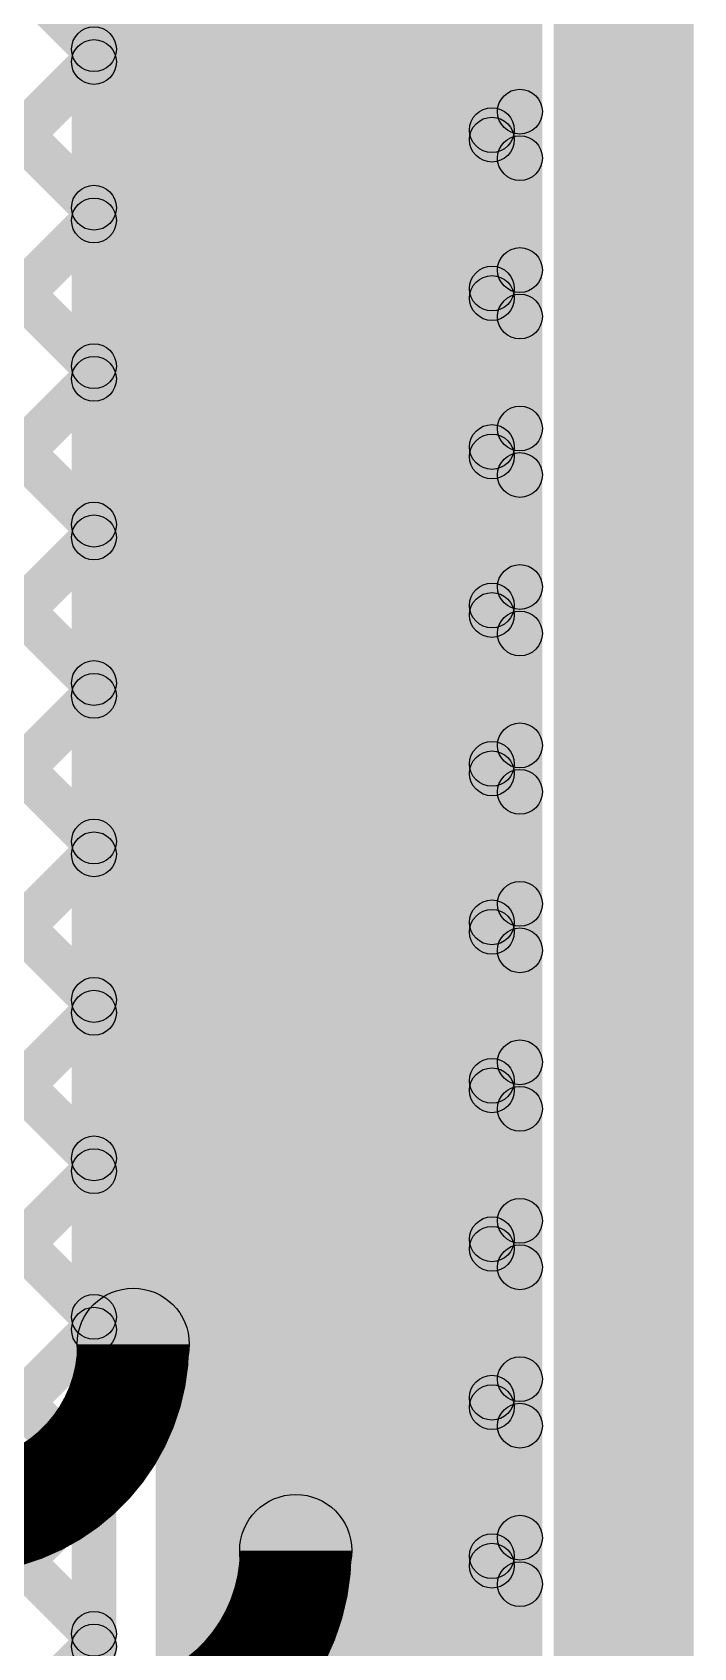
# Model space of a CAD drawing. Header units: millimetres. Extents: x 3.07 to 5.81, y 1.29 to 3.84.
# Drawn here: x 5.673 to 5.791, y 2.0068 to 2.2952 of the extents above; entities that cross this region are included whole.
import ezdxf

# ---------------------------------------------------------------- set-up
doc = ezdxf.new("R2010")
doc.units = ezdxf.units.MM
doc.header["$MEASUREMENT"] = 0
doc.layers.add('BottomLayer', color=5, linetype='Continuous')
doc.layers.add('TopLayer', color=1, linetype='Continuous')

msp = doc.modelspace()

# ---------------------------------------------------------------- hatches: boundary and pattern name
at = {"layer": 'BottomLayer'}
for points in [[(5.791, 1.719), (5.771, 1.719), (5.771, 3.438), (5.791, 3.438)], [(5.764, 1.72081), (5.756, 1.72081), (5.756, 3.436), (5.764, 3.436)], [(5.724, 3.241), (5.744, 3.241), (5.744, 1.872), (5.724, 1.872)], [(5.751, 3.241), (5.759, 3.241), (5.759, 1.872), (5.751, 1.872)], [(5.715, 1.88518), (5.695, 1.88518), (5.695, 3.23517), (5.715, 3.23517)], [(5.688, 1.89388), (5.68, 1.89388), (5.68, 2.49837), (5.688, 2.49837)], [(5.23178, 2.48417), (5.23744, 2.48983), (5.68683, 2.04044), (5.68117, 2.03478)], [(5.26006, 2.48417), (5.26572, 2.48983), (5.68683, 2.06872), (5.68117, 2.06306)], [(5.28835, 2.48417), (5.294, 2.48983), (5.68683, 2.097), (5.68117, 2.09135)], [(5.31663, 2.48417), (5.32229, 2.48983), (5.68683, 2.12529), (5.68117, 2.11963)], [(5.34492, 2.48417), (5.35057, 2.48983), (5.68683, 2.15357), (5.68117, 2.14792)], [(5.3732, 2.48417), (5.37886, 2.48983), (5.68683, 2.18186), (5.68117, 2.1762)], [(5.40148, 2.48417), (5.40714, 2.48983), (5.68683, 2.21014), (5.68117, 2.20448)], [(5.42977, 2.48417), (5.43543, 2.48983), (5.68683, 2.23843), (5.68117, 2.23277)], [(5.45805, 2.48417), (5.46371, 2.48983), (5.68683, 2.26671), (5.68117, 2.26105)], [(5.48634, 2.48417), (5.49199, 2.48983), (5.68683, 2.29499), (5.68117, 2.28934)], [(5.22567, 2.462), (5.23133, 2.46765), (5.68683, 2.01215), (5.68117, 2.00649)], [(5.46394, 2.06417), (5.45829, 2.06983), (5.68117, 2.29271), (5.68683, 2.28706)], [(5.75783, 2.2732), (5.75217, 2.27886), (5.75717, 2.28386), (5.76283, 2.2782)], [(5.75217, 2.27491), (5.75783, 2.28056), (5.76283, 2.27556), (5.75717, 2.26991)], [(5.49223, 2.06417), (5.48657, 2.06983), (5.68117, 2.26443), (5.68683, 2.25877)], [(5.75783, 2.24492), (5.75217, 2.25058), (5.75717, 2.25558), (5.76283, 2.24992)], [(5.75217, 2.24662), (5.75783, 2.25228), (5.76283, 2.24728), (5.75717, 2.24162)], [(5.50551, 2.04917), (5.49985, 2.05483), (5.68117, 2.23615), (5.68683, 2.23049)], [(5.75783, 2.21664), (5.75217, 2.22229), (5.75717, 2.22729), (5.76283, 2.22164)], [(5.75217, 2.21834), (5.75783, 2.22399), (5.76283, 2.21899), (5.75717, 2.21334)], [(5.52616, 2.04154), (5.5205, 2.04719), (5.68117, 2.20786), (5.68683, 2.2022)], [(5.75783, 2.18835), (5.75217, 2.19401), (5.75717, 2.19901), (5.76283, 2.19335)], [(5.75217, 2.19005), (5.75783, 2.19571), (5.76283, 2.19071), (5.75717, 2.18505)], [(5.54007, 2.02716), (5.53441, 2.03282), (5.68117, 2.17958), (5.68683, 2.17392)], [(5.75783, 2.16007), (5.75217, 2.16572), (5.75717, 2.17072), (5.76283, 2.16507)], [(5.75217, 2.16177), (5.75783, 2.16743), (5.76283, 2.16243), (5.75717, 2.15677)], [(5.54383, 2.00264), (5.53817, 2.00829), (5.68117, 2.15129), (5.68683, 2.14564)], [(5.75783, 2.13178), (5.75217, 2.13744), (5.75717, 2.14244), (5.76283, 2.13678)], [(5.75217, 2.13348), (5.75783, 2.13914), (5.76283, 2.13414), (5.75717, 2.12848)], [(5.52789, 1.95841), (5.52223, 1.96407), (5.68117, 2.12301), (5.68683, 2.11735)], [(5.75783, 2.1035), (5.75217, 2.10916), (5.75717, 2.11416), (5.76283, 2.1085)], [(5.75217, 2.1052), (5.75783, 2.11086), (5.76283, 2.10586), (5.75717, 2.1002)], [(5.54352, 1.94576), (5.53787, 1.95142), (5.68117, 2.09472), (5.68683, 2.08907)], [(5.75783, 2.07521), (5.75217, 2.08087), (5.75717, 2.08587), (5.76283, 2.08021)], [(5.75217, 2.07692), (5.75783, 2.08257), (5.76283, 2.07757), (5.75717, 2.07192)], [(5.60365, 1.9776), (5.59799, 1.98326), (5.68117, 2.06644), (5.68683, 2.06078)], [(5.75783, 2.04693), (5.75217, 2.05259), (5.75717, 2.05759), (5.76283, 2.05193)], [(5.75217, 2.04863), (5.75783, 2.05429), (5.76283, 2.04929), (5.75717, 2.04363)], [(5.61753, 1.9632), (5.61187, 1.96886), (5.68117, 2.03816), (5.68683, 2.0325)], [(5.75783, 2.01865), (5.75217, 2.0243), (5.75717, 2.0293), (5.76283, 2.02365)], [(5.75217, 2.02035), (5.75783, 2.026), (5.76283, 2.021), (5.75717, 2.01535)], [(5.61683, 1.93421), (5.61117, 1.93987), (5.68117, 2.00987), (5.68683, 2.00421)]]:
    msp.add_hatch(color=5, dxfattribs=at).paths.add_polyline_path(points)
h = msp.add_hatch(color=5, dxfattribs=at)
edge = h.paths.add_edge_path()
edge.add_arc((5.684, 2.29217), 0.004, 0, 360)
h = msp.add_hatch(color=5, dxfattribs=at)
edge = h.paths.add_edge_path()
edge.add_arc((5.684, 2.28989), 0.004, 0, 360)
h = msp.add_hatch(color=5, dxfattribs=at)
edge = h.paths.add_edge_path()
edge.add_arc((5.76, 2.28103), 0.004, 0, 360)
h = msp.add_hatch(color=5, dxfattribs=at)
edge = h.paths.add_edge_path()
edge.add_arc((5.755, 2.27773), 0.004, 0, 360)
h = msp.add_hatch(color=5, dxfattribs=at)
edge = h.paths.add_edge_path()
edge.add_arc((5.755, 2.27603), 0.004, 0, 360)
h = msp.add_hatch(color=5, dxfattribs=at)
edge = h.paths.add_edge_path()
edge.add_arc((5.76, 2.27273), 0.004, 0, 360)
h = msp.add_hatch(color=5, dxfattribs=at)
edge = h.paths.add_edge_path()
edge.add_arc((5.684, 2.26388), 0.004, 0, 360)
h = msp.add_hatch(color=5, dxfattribs=at)
edge = h.paths.add_edge_path()
edge.add_arc((5.684, 2.2616), 0.004, 0, 360)
h = msp.add_hatch(color=5, dxfattribs=at)
edge = h.paths.add_edge_path()
edge.add_arc((5.76, 2.25275), 0.004, 0, 360)
h = msp.add_hatch(color=5, dxfattribs=at)
edge = h.paths.add_edge_path()
edge.add_arc((5.755, 2.24945), 0.004, 0, 360)
h = msp.add_hatch(color=5, dxfattribs=at)
edge = h.paths.add_edge_path()
edge.add_arc((5.755, 2.24775), 0.004, 0, 360)
h = msp.add_hatch(color=5, dxfattribs=at)
edge = h.paths.add_edge_path()
edge.add_arc((5.76, 2.24445), 0.004, 0, 360)
h = msp.add_hatch(color=5, dxfattribs=at)
edge = h.paths.add_edge_path()
edge.add_arc((5.684, 2.2356), 0.004, 0, 360)
h = msp.add_hatch(color=5, dxfattribs=at)
edge = h.paths.add_edge_path()
edge.add_arc((5.684, 2.23332), 0.004, 0, 360)
h = msp.add_hatch(color=5, dxfattribs=at)
edge = h.paths.add_edge_path()
edge.add_arc((5.76, 2.22446), 0.004, 0, 360)
h = msp.add_hatch(color=5, dxfattribs=at)
edge = h.paths.add_edge_path()
edge.add_arc((5.755, 2.22117), 0.004, 0, 360)
h = msp.add_hatch(color=5, dxfattribs=at)
edge = h.paths.add_edge_path()
edge.add_arc((5.755, 2.21946), 0.004, 0, 360)
h = msp.add_hatch(color=5, dxfattribs=at)
edge = h.paths.add_edge_path()
edge.add_arc((5.76, 2.21617), 0.004, 0, 360)
h = msp.add_hatch(color=5, dxfattribs=at)
edge = h.paths.add_edge_path()
edge.add_arc((5.684, 2.20731), 0.004, 0, 360)
h = msp.add_hatch(color=5, dxfattribs=at)
edge = h.paths.add_edge_path()
edge.add_arc((5.684, 2.20503), 0.004, 0, 360)
h = msp.add_hatch(color=5, dxfattribs=at)
edge = h.paths.add_edge_path()
edge.add_arc((5.76, 2.19618), 0.004, 0, 360)
h = msp.add_hatch(color=5, dxfattribs=at)
edge = h.paths.add_edge_path()
edge.add_arc((5.755, 2.19288), 0.004, 0, 360)
h = msp.add_hatch(color=5, dxfattribs=at)
edge = h.paths.add_edge_path()
edge.add_arc((5.755, 2.19118), 0.004, 0, 360)
h = msp.add_hatch(color=5, dxfattribs=at)
edge = h.paths.add_edge_path()
edge.add_arc((5.76, 2.18788), 0.004, 0, 360)
h = msp.add_hatch(color=5, dxfattribs=at)
edge = h.paths.add_edge_path()
edge.add_arc((5.684, 2.17903), 0.004, 0, 360)
h = msp.add_hatch(color=5, dxfattribs=at)
edge = h.paths.add_edge_path()
edge.add_arc((5.684, 2.17675), 0.004, 0, 360)
h = msp.add_hatch(color=5, dxfattribs=at)
edge = h.paths.add_edge_path()
edge.add_arc((5.76, 2.1679), 0.004, 0, 360)
h = msp.add_hatch(color=5, dxfattribs=at)
edge = h.paths.add_edge_path()
edge.add_arc((5.755, 2.1646), 0.004, 0, 360)
h = msp.add_hatch(color=5, dxfattribs=at)
edge = h.paths.add_edge_path()
edge.add_arc((5.755, 2.1629), 0.004, 0, 360)
h = msp.add_hatch(color=5, dxfattribs=at)
edge = h.paths.add_edge_path()
edge.add_arc((5.76, 2.1596), 0.004, 0, 360)
h = msp.add_hatch(color=5, dxfattribs=at)
edge = h.paths.add_edge_path()
edge.add_arc((5.684, 2.15074), 0.004, 0, 360)
h = msp.add_hatch(color=5, dxfattribs=at)
edge = h.paths.add_edge_path()
edge.add_arc((5.684, 2.14846), 0.004, 0, 360)
h = msp.add_hatch(color=5, dxfattribs=at)
edge = h.paths.add_edge_path()
edge.add_arc((5.76, 2.13961), 0.004, 0, 360)
h = msp.add_hatch(color=5, dxfattribs=at)
edge = h.paths.add_edge_path()
edge.add_arc((5.755, 2.13631), 0.004, 0, 360)
h = msp.add_hatch(color=5, dxfattribs=at)
edge = h.paths.add_edge_path()
edge.add_arc((5.755, 2.13461), 0.004, 0, 360)
h = msp.add_hatch(color=5, dxfattribs=at)
edge = h.paths.add_edge_path()
edge.add_arc((5.76, 2.13131), 0.004, 0, 360)
h = msp.add_hatch(color=5, dxfattribs=at)
edge = h.paths.add_edge_path()
edge.add_arc((5.684, 2.12246), 0.004, 0, 360)
h = msp.add_hatch(color=5, dxfattribs=at)
edge = h.paths.add_edge_path()
edge.add_arc((5.684, 2.12018), 0.004, 0, 360)
h = msp.add_hatch(color=5, dxfattribs=at)
edge = h.paths.add_edge_path()
edge.add_arc((5.76, 2.11133), 0.004, 0, 360)
h = msp.add_hatch(color=5, dxfattribs=at)
edge = h.paths.add_edge_path()
edge.add_arc((5.755, 2.10803), 0.004, 0, 360)
h = msp.add_hatch(color=5, dxfattribs=at)
edge = h.paths.add_edge_path()
edge.add_arc((5.755, 2.10633), 0.004, 0, 360)
h = msp.add_hatch(color=5, dxfattribs=at)
edge = h.paths.add_edge_path()
edge.add_arc((5.76, 2.10303), 0.004, 0, 360)
h = msp.add_hatch(color=5, dxfattribs=at)
edge = h.paths.add_edge_path()
edge.add_arc((5.684, 2.09418), 0.004, 0, 360)
h = msp.add_hatch(color=5, dxfattribs=at)
edge = h.paths.add_edge_path()
edge.add_arc((5.684, 2.0919), 0.004, 0, 360)
h = msp.add_hatch(color=5, dxfattribs=at)
edge = h.paths.add_edge_path()
edge.add_arc((5.76, 2.08304), 0.004, 0, 360)
h = msp.add_hatch(color=5, dxfattribs=at)
edge = h.paths.add_edge_path()
edge.add_arc((5.755, 2.07974), 0.004, 0, 360)
h = msp.add_hatch(color=5, dxfattribs=at)
edge = h.paths.add_edge_path()
edge.add_arc((5.755, 2.07804), 0.004, 0, 360)
h = msp.add_hatch(color=5, dxfattribs=at)
edge = h.paths.add_edge_path()
edge.add_arc((5.76, 2.07474), 0.004, 0, 360)
h = msp.add_hatch(color=5, dxfattribs=at)
edge = h.paths.add_edge_path()
edge.add_arc((5.684, 2.06589), 0.004, 0, 360)
h = msp.add_hatch(color=5, dxfattribs=at)
edge = h.paths.add_edge_path()
edge.add_arc((5.684, 2.06361), 0.004, 0, 360)
h = msp.add_hatch(color=5, dxfattribs=at)
edge = h.paths.add_edge_path()
edge.add_arc((5.76, 2.05476), 0.004, 0, 360)
h = msp.add_hatch(color=5, dxfattribs=at)
edge = h.paths.add_edge_path()
edge.add_arc((5.755, 2.05146), 0.004, 0, 360)
h = msp.add_hatch(color=5, dxfattribs=at)
edge = h.paths.add_edge_path()
edge.add_arc((5.755, 2.04976), 0.004, 0, 360)
h = msp.add_hatch(color=5, dxfattribs=at)
edge = h.paths.add_edge_path()
edge.add_arc((5.76, 2.04646), 0.004, 0, 360)
h = msp.add_hatch(color=5, dxfattribs=at)
edge = h.paths.add_edge_path()
edge.add_arc((5.684, 2.03761), 0.004, 0, 360)
h = msp.add_hatch(color=5, dxfattribs=at)
edge = h.paths.add_edge_path()
edge.add_arc((5.684, 2.03533), 0.004, 0, 360)
h = msp.add_hatch(color=5, dxfattribs=at)
edge = h.paths.add_edge_path()
edge.add_arc((5.76, 2.02647), 0.004, 0, 360)
h = msp.add_hatch(color=5, dxfattribs=at)
edge = h.paths.add_edge_path()
edge.add_arc((5.755, 2.02318), 0.004, 0, 360)
h = msp.add_hatch(color=5, dxfattribs=at)
edge = h.paths.add_edge_path()
edge.add_arc((5.755, 2.02147), 0.004, 0, 360)
h = msp.add_hatch(color=5, dxfattribs=at)
edge = h.paths.add_edge_path()
edge.add_arc((5.76, 2.01818), 0.004, 0, 360)
h = msp.add_hatch(color=5, dxfattribs=at)
edge = h.paths.add_edge_path()
edge.add_arc((5.684, 2.00932), 0.004, 0, 360)
h = msp.add_hatch(color=5, dxfattribs=at)
edge = h.paths.add_edge_path()
edge.add_arc((5.684, 2.00704), 0.004, 0, 360)
at = {"layer": 'TopLayer'}
for points in [[(5.786, 1.81727), (5.766, 1.81727), (5.766, 3.43268), (5.786, 3.43268)], [(5.757, 1.83362), (5.737, 1.83362), (5.737, 3.134), (5.757, 3.134)], [(5.73, 2.02418), (5.71, 2.02418), (5.71, 3.08151), (5.73, 3.08151)], [(5.701, 2.061), (5.681, 2.061), (5.681, 2.98268), (5.701, 2.98268)]]:
    msp.add_hatch(color=1, dxfattribs=at).paths.add_polyline_path(points)
h = msp.add_hatch(color=1, dxfattribs=at)
edge = h.paths.add_edge_path()
edge.add_arc((5.691, 2.061), 0.01, 0, 360)
h = msp.add_hatch(color=1, dxfattribs=at)
edge = h.paths.add_edge_path()
edge.add_arc((5.691, 2.061), 0.01, 0, 360)
h = msp.add_hatch(color=1, dxfattribs=at)
edge = h.paths.add_edge_path()
edge.add_arc((5.72, 2.02418), 0.01, 0, 360)
h = msp.add_hatch(color=1, dxfattribs=at)
edge = h.paths.add_edge_path()
edge.add_arc((5.72, 2.02418), 0.01, 0, 360)

# ---------------------------------------------------------------- linework, layer by layer
at = {"layer": 'BottomLayer'}
for centre in [(5.684, 2.29217), (5.684, 2.28989), (5.76, 2.28103), (5.755, 2.27773), (5.755, 2.27603), (5.76, 2.27273), (5.684, 2.26388), (5.684, 2.2616), (5.76, 2.25275), (5.755, 2.24945), (5.755, 2.24775), (5.76, 2.24445), (5.684, 2.2356), (5.684, 2.23332), (5.76, 2.22446), (5.755, 2.22117), (5.755, 2.21946), (5.76, 2.21617), (5.684, 2.20731), (5.684, 2.20503), (5.76, 2.19618), (5.755, 2.19288), (5.755, 2.19118), (5.76, 2.18788), (5.684, 2.17903), (5.684, 2.17675), (5.76, 2.1679), (5.755, 2.1646), (5.755, 2.1629), (5.76, 2.1596), (5.684, 2.15074), (5.684, 2.14846), (5.76, 2.13961), (5.755, 2.13631), (5.755, 2.13461), (5.76, 2.13131), (5.684, 2.12246), (5.684, 2.12018), (5.76, 2.11133), (5.755, 2.10803), (5.755, 2.10633), (5.76, 2.10303), (5.684, 2.09418), (5.684, 2.0919), (5.76, 2.08304), (5.755, 2.07974), (5.755, 2.07804), (5.76, 2.07474), (5.684, 2.06589), (5.684, 2.06361), (5.76, 2.05476), (5.755, 2.05146), (5.755, 2.04976), (5.76, 2.04646), (5.684, 2.03761), (5.684, 2.03533), (5.76, 2.02647), (5.755, 2.02318), (5.755, 2.02147), (5.76, 2.01818), (5.684, 2.00932), (5.684, 2.00704)]:
    msp.add_circle(centre, 0.004, dxfattribs=at)
at = {"layer": 'TopLayer', "const_width": 0.02}
for points in [[(5.691, 2.061, -0.414214), (5.66, 2.03)], [(5.72, 2.02418, -0.414214), (5.686, 1.99018)]]:
    msp.add_lwpolyline(points, format="xyb", dxfattribs=at)
at = {"layer": 'TopLayer'}
for centre in [(5.691, 2.061), (5.691, 2.061), (5.72, 2.02418), (5.72, 2.02418)]:
    msp.add_circle(centre, 0.01, dxfattribs=at)

doc.saveas('drawing.dxf')
